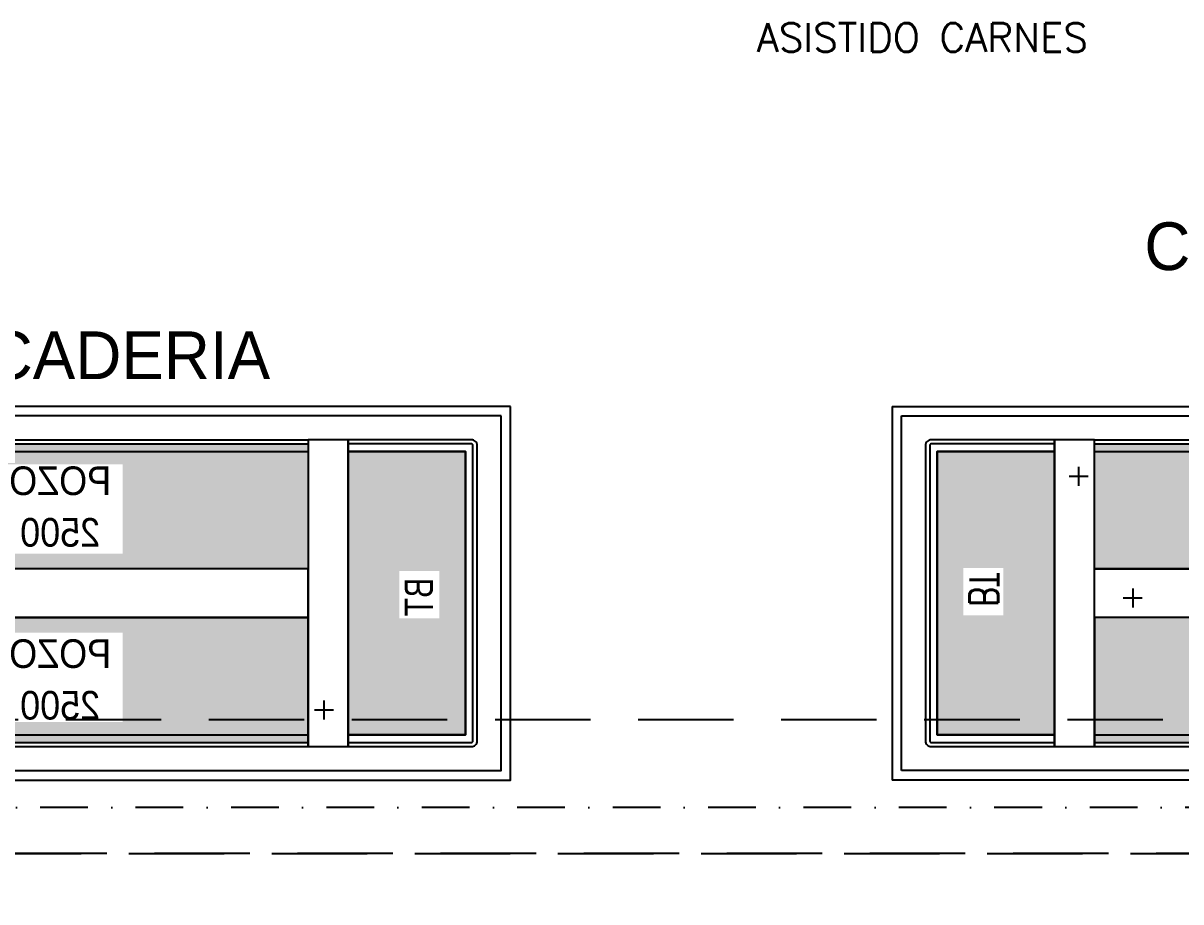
# Model space of a CAD drawing. Header units: millimetres. Extents: x 340 to 1003762, y 22 to 362022.
# Drawn here: x 620672 to 626740, y 282563 to 287167 of the extents above; entities that cross this region are included whole.
import ezdxf
from ezdxf.enums import TextEntityAlignment as Align

# ---------------------------------------------------------------- set-up
doc = ezdxf.new("R2010")
doc.units = ezdxf.units.MM
for name, pattern in [('LSBB_P_002 - PLANTA 1° NIVEL SALA DE VENTAS$0$DASHDOT2', [0.5, 0.25, -0.125, 0, -0.125]), ('LSBB_P_002 - PLANTA 1° NIVEL SALA DE VENTAS$0$HIDDEN', [0.375, 0.25, -0.125]), ('LSBB_P_002 - PLANTA 1° NIVEL SALA DE VENTAS$0$HIDDEN2', [0.1875, 0.125, -0.0625]), ('LSBB_P_002 - PLANTA 1° NIVEL SALA DE VENTAS$0$LAYOUT$0$LAYOUT 25-04$0$CONTINUOS', [0])]:
    doc.linetypes.add(name, pattern=pattern)
for name, color, linetype in [('A-DEMOLICION SV', 40, 'Continuous'), ('LSBB_P_002 - PLANTA 1° NIVEL SALA DE VENTAS$0$A-LAYOUT', 7, 'Continuous'), ('LSBB_P_002 - PLANTA 1° NIVEL SALA DE VENTAS$0$A-MUEBLES FRIO', 2, 'Continuous'), ('LSBB_P_002 - PLANTA 1° NIVEL SALA DE VENTAS$0$A-SALA DEFENSAS', 9, 'Continuous'), ('LSBB_P_002 - PLANTA 1° NIVEL SALA DE VENTAS$0$A-SALA-HATCH-PESCADERIA', 160, 'Continuous'), ('LSBB_P_002 - PLANTA 1° NIVEL SALA DE VENTAS$0$A-TEXTO SV', 2, 'LSBB_P_002 - PLANTA 1° NIVEL SALA DE VENTAS$0$DASHDOT2'), ('LSBB_P_002 - PLANTA 1° NIVEL SALA DE VENTAS$0$A-Textos', 2, 'Continuous'), ('LSBB_P_002 - PLANTA 1° NIVEL SALA DE VENTAS$0$CENEFA', 6, 'LSBB_P_002 - PLANTA 1° NIVEL SALA DE VENTAS$0$HIDDEN'), ('LSBB_P_002 - PLANTA 1° NIVEL SALA DE VENTAS$0$EJES', 8, 'LSBB_P_002 - PLANTA 1° NIVEL SALA DE VENTAS$0$DASHDOT2'), ('LSBB_P_002 - PLANTA 1° NIVEL SALA DE VENTAS$0$LAYOUT$0$A-SALA-HATCH-CARNICERIA', 10, 'LSBB_P_002 - PLANTA 1° NIVEL SALA DE VENTAS$0$LAYOUT$0$LAYOUT 25-04$0$CONTINUOS')]:
    doc.layers.add(name, color=color, linetype=linetype)
doc.styles.add('LSBB_P_002 - PLANTA 1° NIVEL SALA DE VENTAS$0$1208_Sala de Ventas$0$ARQ', font='SIMPLEX.shx')
doc.styles.add('LSBB_P_002 - PLANTA 1° NIVEL SALA DE VENTAS$0$ARQ', font='arial.ttf')
doc.styles.add('LSBB_P_002 - PLANTA 1° NIVEL SALA DE VENTAS$0$LAYOUT$0$REF-LAYOUT N+0.00 E 03$0$REF-LAYOUT N+0.00 E 02$0$Walmart_CENTURY GOTHIC', font='GOTHIC.TTF')
doc.styles.add('LSBB_P_002 - PLANTA 1° NIVEL SALA DE VENTAS$0$YUDICAD_ROMANS', font='romans.shx')

# ---------------------------------------------------------------- blocks, each defined once
blk = doc.blocks.new('LSBB_P_002 - PLANTA 1° NIVEL SALA DE VENTAS$0$1208_Sala de Ventas$0$CABECERA_POZO_ISLA_1608_X_886')
h = blk.add_hatch(color=256)
h.dxf.hatch_style = 1
h.paths.add_polyline_path([(-3339.37, -3166.62), (-3400.87, -3166.62), (-3400.87, -3315.22), (-3339.37, -3315.22)])
h.paths.add_polyline_path([(-3387.22, -3229.29), (-3387.22, -3254.08), (-3366.1, -3254.08), (-3366.1, -3229.29)], flags=16)
at = {"layer": 'LSBB_P_002 - PLANTA 1° NIVEL SALA DE VENTAS$0$A-MUEBLES FRIO'}
for p, q in [((-3339.37, -3166.62), (-3339.37, -3315.22)), ((-3326.74, -3307.19), (-3326.74, -3297.19)), ((-3331.74, -3302.19), (-3321.74, -3302.19))]:
    blk.add_line(p, q, dxfattribs=at)
for points in [[(-3403.97, -3160.52), (-3339.37, -3160.52), (-3339.37, -3321.32), (-3403.97, -3321.32, -0.414214), (-3406.97, -3318.32), (-3406.97, -3163.52, -0.414214)], [(-3403.97, -3162.72), (-3339.37, -3162.72), (-3339.37, -3319.12), (-3403.97, -3319.12, -0.414214), (-3404.77, -3318.32), (-3404.77, -3163.52, -0.414214)]]:
    blk.add_lwpolyline(points, format="xyb", close=True, dxfattribs=at)
for points in [[(-3318.37, -3160.52), (-3318.37, -3321.32), (-3339.37, -3321.32), (-3339.37, -3160.52)], [(-3400.87, -3166.62), (-3339.37, -3166.62), (-3339.37, -3315.22), (-3400.87, -3315.22)], [(-3339.37, -3166.62), (-3400.87, -3166.62), (-3400.87, -3315.22), (-3339.37, -3315.22)]]:
    blk.add_lwpolyline(points, close=True, dxfattribs=at)
at = {"layer": 'LSBB_P_002 - PLANTA 1° NIVEL SALA DE VENTAS$0$A-MUEBLES FRIO', "insert": (-3376.4, -3242.94), "char_height": 15, "width": 142.2754, "attachment_point": 5, "rotation": 270, "line_spacing_factor": 1.081434, "style": 'LSBB_P_002 - PLANTA 1° NIVEL SALA DE VENTAS$0$1208_Sala de Ventas$0$ARQ'}
blk.add_mtext('{\\W0.750000x;BT }', dxfattribs=at)
blk = doc.blocks.new('LSBB_P_002 - PLANTA 1° NIVEL SALA DE VENTAS$0$1208_Sala de Ventas$0$POZO_2500_X_1608')
h = blk.add_hatch(color=256)
h.dxf.hatch_style = 1
h.paths.add_polyline_path([(-3068.37, -3162.72), (-3068.37, -3228.12), (-3318.37, -3228.12), (-3318.37, -3162.72)])
h.paths.add_polyline_path([(-3158.2, -3220.28), (-3221.24, -3220.28), (-3221.24, -3173.43), (-3158.2, -3173.43)], flags=16)
h = blk.add_hatch(color=256)
h.dxf.hatch_style = 1
h.paths.add_polyline_path([(-3068.37, -3319.12), (-3068.37, -3253.72), (-3318.37, -3253.72), (-3318.37, -3319.12)])
h.paths.add_polyline_path([(-3158.2, -3261.56), (-3221.24, -3261.56), (-3221.24, -3308.41), (-3158.2, -3308.41)], flags=16)
at = {"layer": 'LSBB_P_002 - PLANTA 1° NIVEL SALA DE VENTAS$0$A-MUEBLES FRIO'}
for p, q in [((-3088.37, -3243.45), (-3088.37, -3233.45)), ((-3083.37, -3238.45), (-3093.37, -3238.45))]:
    blk.add_line(p, q, dxfattribs=at)
for points in [[(-3068.37, -3160.52), (-3318.37, -3160.52), (-3318.37, -3228.12), (-3068.37, -3228.12)], [(-3068.37, -3160.52), (-3318.37, -3160.52), (-3318.37, -3228.12), (-3068.37, -3228.12)], [(-3068.37, -3162.72), (-3318.37, -3162.72), (-3318.37, -3228.12), (-3068.37, -3228.12)], [(-3068.37, -3162.72), (-3318.37, -3162.72), (-3318.37, -3228.12), (-3068.37, -3228.12)], [(-3068.37, -3166.62), (-3318.37, -3166.62), (-3318.37, -3228.12), (-3068.37, -3228.12)], [(-3068.37, -3166.62), (-3318.37, -3166.62), (-3318.37, -3228.12), (-3068.37, -3228.12)], [(-3068.37, -3253.72), (-3318.37, -3253.72), (-3318.37, -3228.12), (-3068.37, -3228.12)], [(-3068.37, -3321.32), (-3318.37, -3321.32), (-3318.37, -3253.72), (-3068.37, -3253.72)], [(-3068.37, -3319.12), (-3318.37, -3319.12), (-3318.37, -3253.72), (-3068.37, -3253.72)], [(-3068.37, -3315.22), (-3318.37, -3315.22), (-3318.37, -3253.72), (-3068.37, -3253.72)], [(-3068.37, -3321.32), (-3318.37, -3321.32), (-3318.37, -3253.72), (-3068.37, -3253.72)], [(-3068.37, -3319.12), (-3318.37, -3319.12), (-3318.37, -3253.72), (-3068.37, -3253.72)], [(-3068.37, -3315.22), (-3318.37, -3315.22), (-3318.37, -3253.72), (-3068.37, -3253.72)]]:
    blk.add_lwpolyline(points, close=True, dxfattribs=at)
at = {"layer": 'LSBB_P_002 - PLANTA 1° NIVEL SALA DE VENTAS$0$A-MUEBLES FRIO', "char_height": 15, "width": 142.2754, "attachment_point": 5, "line_spacing_factor": 1.081434, "style": 'LSBB_P_002 - PLANTA 1° NIVEL SALA DE VENTAS$0$1208_Sala de Ventas$0$ARQ'}
for insert in [(-3188.4, -3195.62), (-3188.4, -3286.22)]:
    blk.add_mtext('{\\W0.9;POZO \\P2500 }', dxfattribs=dict(at, insert=insert))
blk = doc.blocks.new('LSBB_P_002 - PLANTA 1° NIVEL SALA DE VENTAS$0$CABECERA_POZO_ISLA_1608_X_886')
h = blk.add_hatch(color=256)
h.dxf.hatch_style = 1
h.paths.add_polyline_path([(-3339.37, -3166.62), (-3400.87, -3166.62), (-3400.87, -3315.22), (-3339.37, -3315.22)])
h.paths.add_polyline_path([(-3387.22, -3229.29), (-3387.22, -3254.08), (-3366.1, -3254.08), (-3366.1, -3229.29)], flags=16)
at = {"layer": 'LSBB_P_002 - PLANTA 1° NIVEL SALA DE VENTAS$0$A-MUEBLES FRIO'}
for p, q in [((-3339.37, -3166.62), (-3339.37, -3315.22)), ((-3326.74, -3307.19), (-3326.74, -3297.19)), ((-3331.74, -3302.19), (-3321.74, -3302.19))]:
    blk.add_line(p, q, dxfattribs=at)
for points in [[(-3403.97, -3160.52), (-3339.37, -3160.52), (-3339.37, -3321.32), (-3403.97, -3321.32, -0.414214), (-3406.97, -3318.32), (-3406.97, -3163.52, -0.414214)], [(-3403.97, -3162.72), (-3339.37, -3162.72), (-3339.37, -3319.12), (-3403.97, -3319.12, -0.414214), (-3404.77, -3318.32), (-3404.77, -3163.52, -0.414214)]]:
    blk.add_lwpolyline(points, format="xyb", close=True, dxfattribs=at)
for points in [[(-3318.37, -3160.52), (-3318.37, -3321.32), (-3339.37, -3321.32), (-3339.37, -3160.52)], [(-3400.87, -3166.62), (-3339.37, -3166.62), (-3339.37, -3315.22), (-3400.87, -3315.22)], [(-3339.37, -3166.62), (-3400.87, -3166.62), (-3400.87, -3315.22), (-3339.37, -3315.22)]]:
    blk.add_lwpolyline(points, close=True, dxfattribs=at)
at = {"layer": 'LSBB_P_002 - PLANTA 1° NIVEL SALA DE VENTAS$0$A-MUEBLES FRIO', "insert": (-3376.4, -3242.94), "char_height": 15, "width": 142.2754, "attachment_point": 5, "rotation": 270, "line_spacing_factor": 1.081434, "style": 'LSBB_P_002 - PLANTA 1° NIVEL SALA DE VENTAS$0$ARQ'}
blk.add_mtext('{\\W0.750000x;BT }', dxfattribs=at)
blk = doc.blocks.new('LSBB_P_002 - PLANTA 1° NIVEL SALA DE VENTAS$0$POZO_2500_X_1608')
h = blk.add_hatch(color=256)
h.dxf.hatch_style = 1
h.paths.add_polyline_path([(-3068.37, -3162.72), (-3068.37, -3228.12), (-3318.37, -3228.12), (-3318.37, -3162.72)])
h.paths.add_polyline_path([(-3158.2, -3220.28), (-3221.24, -3220.28), (-3221.24, -3173.43), (-3158.2, -3173.43)], flags=16)
h = blk.add_hatch(color=256)
h.dxf.hatch_style = 1
h.paths.add_polyline_path([(-3068.37, -3319.12), (-3068.37, -3253.72), (-3318.37, -3253.72), (-3318.37, -3319.12)])
h.paths.add_polyline_path([(-3158.2, -3261.56), (-3221.24, -3261.56), (-3221.24, -3308.41), (-3158.2, -3308.41)], flags=16)
at = {"layer": 'LSBB_P_002 - PLANTA 1° NIVEL SALA DE VENTAS$0$A-MUEBLES FRIO'}
for p, q in [((-3088.37, -3243.45), (-3088.37, -3233.45)), ((-3083.37, -3238.45), (-3093.37, -3238.45))]:
    blk.add_line(p, q, dxfattribs=at)
for points in [[(-3068.37, -3160.52), (-3318.37, -3160.52), (-3318.37, -3228.12), (-3068.37, -3228.12)], [(-3068.37, -3160.52), (-3318.37, -3160.52), (-3318.37, -3228.12), (-3068.37, -3228.12)], [(-3068.37, -3162.72), (-3318.37, -3162.72), (-3318.37, -3228.12), (-3068.37, -3228.12)], [(-3068.37, -3162.72), (-3318.37, -3162.72), (-3318.37, -3228.12), (-3068.37, -3228.12)], [(-3068.37, -3166.62), (-3318.37, -3166.62), (-3318.37, -3228.12), (-3068.37, -3228.12)], [(-3068.37, -3166.62), (-3318.37, -3166.62), (-3318.37, -3228.12), (-3068.37, -3228.12)], [(-3068.37, -3253.72), (-3318.37, -3253.72), (-3318.37, -3228.12), (-3068.37, -3228.12)], [(-3068.37, -3321.32), (-3318.37, -3321.32), (-3318.37, -3253.72), (-3068.37, -3253.72)], [(-3068.37, -3319.12), (-3318.37, -3319.12), (-3318.37, -3253.72), (-3068.37, -3253.72)], [(-3068.37, -3315.22), (-3318.37, -3315.22), (-3318.37, -3253.72), (-3068.37, -3253.72)], [(-3068.37, -3321.32), (-3318.37, -3321.32), (-3318.37, -3253.72), (-3068.37, -3253.72)], [(-3068.37, -3319.12), (-3318.37, -3319.12), (-3318.37, -3253.72), (-3068.37, -3253.72)], [(-3068.37, -3315.22), (-3318.37, -3315.22), (-3318.37, -3253.72), (-3068.37, -3253.72)]]:
    blk.add_lwpolyline(points, close=True, dxfattribs=at)
at = {"layer": 'LSBB_P_002 - PLANTA 1° NIVEL SALA DE VENTAS$0$A-MUEBLES FRIO', "char_height": 15, "width": 142.2754, "attachment_point": 5, "line_spacing_factor": 1.081434, "style": 'LSBB_P_002 - PLANTA 1° NIVEL SALA DE VENTAS$0$ARQ'}
for insert in [(-3188.4, -3195.62), (-3188.4, -3286.22)]:
    blk.add_mtext('{\\W0.9;POZO \\P2500 }', dxfattribs=dict(at, insert=insert))
blk = doc.blocks.new('LSBB_P_002 - PLANTA 1° NIVEL SALA DE VENTAS$0$SVLY')
at = {"layer": 'LSBB_P_002 - PLANTA 1° NIVEL SALA DE VENTAS$0$A-SALA DEFENSAS', "color": 1, "linetype": 'Continuous'}
for p, q in [((1046.4458, 297.3101, -0.0006), (1046.4458, 299.2681, -0.0006)), ((1048.4458, 299.2681, -0.0006), (1055.5678, 299.2681, -0.0006)), ((1048.4958, 297.3601, -0.0006), (1048.4958, 299.2181, -0.0006)), ((1048.4958, 299.2181, -0.0006), (1055.5178, 299.2181, -0.0006)), ((1055.5178, 297.3601, -0.0006), (1048.4958, 297.3601, -0.0006)), ((1055.5678, 297.3101, -0.0006), (1048.4458, 297.3101, -0.0006))]:
    blk.add_line(p, q, dxfattribs=at)
at = {"layer": 'LSBB_P_002 - PLANTA 1° NIVEL SALA DE VENTAS$0$A-SALA DEFENSAS', "color": 1, "linetype": 'Continuous', "elevation": -0.0006}
for points in [[(1046.4458, 299.2681), (1041.8238, 299.2681), (1041.8238, 297.3101), (1046.4458, 297.3101)], [(1046.3958, 299.2181), (1041.8738, 299.2181), (1041.8738, 297.3601), (1046.3958, 297.3601)]]:
    blk.add_lwpolyline(points, close=True, dxfattribs=at)
blk.add_lwpolyline([(1048.4458, 299.2681), (1048.4458, 297.3101)], dxfattribs=at)
at = {"layer": 'LSBB_P_002 - PLANTA 1° NIVEL SALA DE VENTAS$0$A-SALA-HATCH-PESCADERIA', "xscale": -0.01, "yscale": 0.01, "zscale": 0.01}
for name in ['LSBB_P_002 - PLANTA 1° NIVEL SALA DE VENTAS$0$POZO_2500_X_1608', 'LSBB_P_002 - PLANTA 1° NIVEL SALA DE VENTAS$0$CABECERA_POZO_ISLA_1608_X_886']:
    blk.add_blockref(name, (1012.2011, 330.6983, -0.0006), dxfattribs=at)
at = {"layer": 'LSBB_P_002 - PLANTA 1° NIVEL SALA DE VENTAS$0$LAYOUT$0$A-SALA-HATCH-CARNICERIA', "yscale": 0.01, "zscale": 0.01, "rotation": 180}
for name, p, xscale in [('LSBB_P_002 - PLANTA 1° NIVEL SALA DE VENTAS$0$1208_Sala de Ventas$0$CABECERA_POZO_ISLA_1608_X_886', (1082.6905, 265.8799, -0.0006), -0.01), ('LSBB_P_002 - PLANTA 1° NIVEL SALA DE VENTAS$0$1208_Sala de Ventas$0$POZO_2500_X_1608', (1018.8231, 265.8799, -0.0006), 0.01)]:
    blk.add_blockref(name, p, dxfattribs=dict(at, xscale=xscale))
at = {"layer": 'LSBB_P_002 - PLANTA 1° NIVEL SALA DE VENTAS$0$A-TEXTO SV', "char_height": 0.25, "attachment_point": 1, "style": 'LSBB_P_002 - PLANTA 1° NIVEL SALA DE VENTAS$0$LAYOUT$0$REF-LAYOUT N+0.00 E 03$0$REF-LAYOUT N+0.00 E 02$0$Walmart_CENTURY GOTHIC'}
for s, insert, width in [('\\pi1.1306;CARNICERIA  24 Mod (f) + 2 cab.(f)\\P\\pi3.2521;88,19 mt2', (1048.6372, 300.2322), 8.081445), ('\\pi1.929;PESCADERIA', (1041.1021, 299.6608), 5.918769)]:
    blk.add_mtext(s, dxfattribs=dict(at, insert=insert, width=width))
at = {"layer": 'LSBB_P_002 - PLANTA 1° NIVEL SALA DE VENTAS$0$A-Textos', "linetype": 'LSBB_P_002 - PLANTA 1° NIVEL SALA DE VENTAS$0$HIDDEN2', "style": 'LSBB_P_002 - PLANTA 1° NIVEL SALA DE VENTAS$0$YUDICAD_ROMANS'}
blk.add_text('ASISTIDO CARNES', height=0.15, dxfattribs=at).set_placement((1048.6044, 301.201), align=Align.MIDDLE_CENTER)
blk = doc.blocks.new('LSBB_P_002 - PLANTA 1° NIVEL SALA DE VENTAS', base_point=(223.5696, 14.2202))
at = {"layer": 'LSBB_P_002 - PLANTA 1° NIVEL SALA DE VENTAS$0$CENEFA', "color": 7, "ltscale": 2}
for p, q in [((874.6145, 297.6256), (776.1244, 297.6256)), ((874.6145, 297.6256), (799.2495, 297.6256)), ((872.8295, 296.9256), (795.6945, 296.9256)), ((795.6945, 296.9256), (872.8295, 296.9256))]:
    blk.add_line(p, q, dxfattribs=at)
blk.add_lwpolyline([(795.6145, 253.3956), (795.6145, 257.7156), (795.8395, 257.7156), (795.8395, 258.1556), (798.4273, 258.1556), (798.4273, 257.9171), (798.5795, 257.9171), (798.5795, 263.4156), (795.6945, 263.4156), (795.6945, 296.9256), (872.8295, 296.9256), (872.8295, 249.1906), (859.1489, 249.1906), (859.1489, 250.068), (855.8019, 250.068), (855.8019, 257.6795), (849.1846, 257.6795), (849.1846, 262.9554), (848.6586, 262.9554), (848.6586, 257.1295), (855.289, 257.1295), (855.289, 253.3956)], close=True, dxfattribs=at)
at = {"layer": 'LSBB_P_002 - PLANTA 1° NIVEL SALA DE VENTAS$0$EJES'}
blk.add_line((879.7376, 297.1656), (769.0572, 297.1656), dxfattribs=at)
at = {"layer": 'LSBB_P_002 - PLANTA 1° NIVEL SALA DE VENTAS$0$A-LAYOUT', "color": 1}
blk.add_blockref('LSBB_P_002 - PLANTA 1° NIVEL SALA DE VENTAS$0$SVLY', (-200, 0), dxfattribs=at)

msp = doc.modelspace()

# ---------------------------------------------------------------- block references
at = {"layer": 'A-DEMOLICION SV', "xscale": 1000, "yscale": 1000, "zscale": 1000}
msp.add_blockref('LSBB_P_002 - PLANTA 1° NIVEL SALA DE VENTAS', (350.9, 111.5), dxfattribs=at)

doc.saveas('drawing.dxf')
